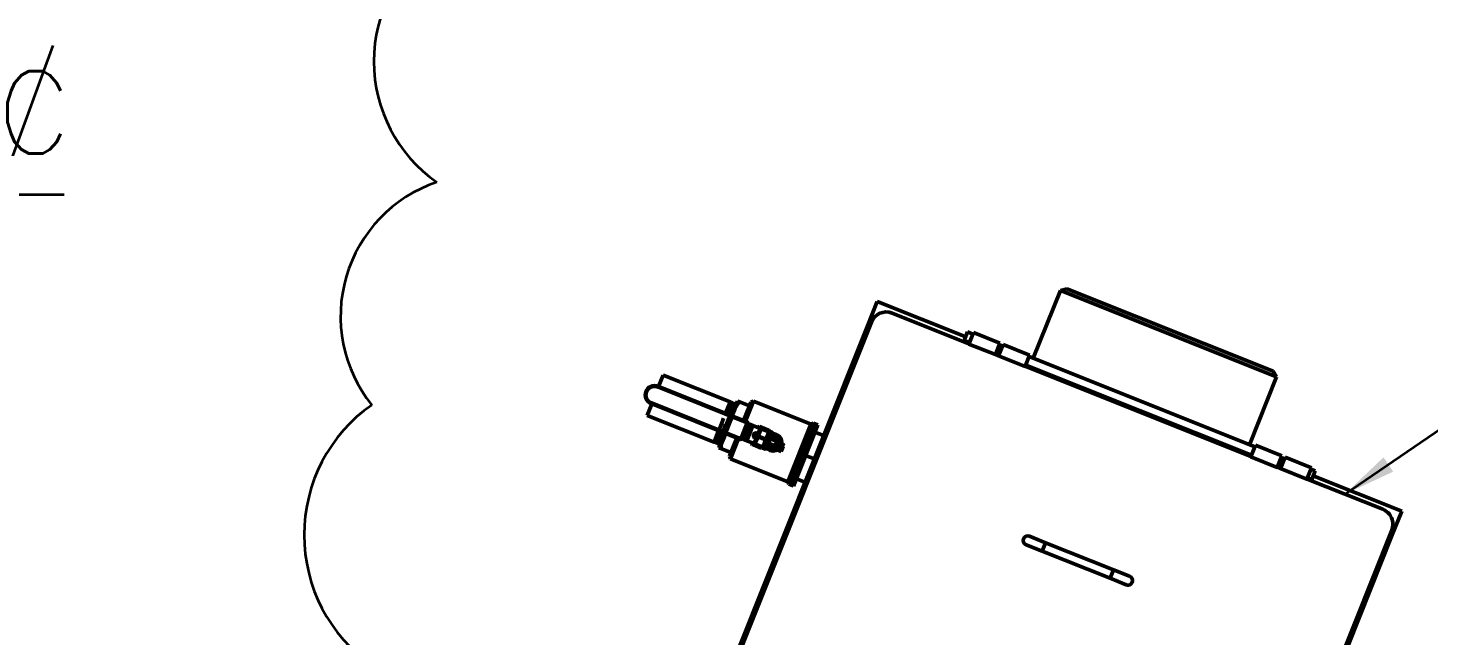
# Model space of a CAD drawing. Header units: inches. Extents: x 0 to 1408, y 0 to 1088.
# Drawn here: x 335 to 411.7, y 918.7 to 952 of the extents above; entities that cross this region are included whole.
import ezdxf

# ---------------------------------------------------------------- set-up
doc = ezdxf.new("R2010")
doc.units = ezdxf.units.IN
doc.header["$LTSCALE"] = 32
doc.header["$MEASUREMENT"] = 0
for name, pattern in [('CENTER2', [1.125, 0.75, -0.125, 0.125, -0.125]), ('HIDDEN', [0.375, 0.25, -0.125]), ('PHANTOM2', [1.25, 0.625, -0.125, 0.125, -0.125, 0.125, -0.125])]:
    doc.linetypes.add(name, pattern=pattern)
for name, color, linetype, lineweight in [('AM_0', 7, 'Continuous', 50), ('AM_6', 140, 'Continuous', 35), ('Equipment-AM_11', 92, 'PHANTOM2', 25), ('Equipment-AM_3', 6, 'HIDDEN', 25), ('Layout-AM_6', 140, 'Continuous', 35)]:
    doc.layers.add(name, color=color, linetype=linetype, lineweight=lineweight)
doc.styles.add('simplex', font='simplex.shx', dxfattribs={"width": 0.75})
doc.styles.get("Standard").update_dxf_attribs({"font": 'ROMANS.SHX', "width": 0.7})
doc.dimstyles.new('METSOPOWER_ANSI$7', dxfattribs={"dimscale": 24, "dimtxt": 0.12, "dimasz": 0.12, "dimexe": 0.1, "dimexo": 0.05, "dimgap": 0.06, "dimtad": 1, "dimtoh": 1, "dimzin": 12, "dimdsep": 46, "dimlunit": 3, "dimtxsty": 'Standard', "dimcen": 0, "dimclrd": 256, "dimclre": 256, "dimclrt": 140, "dimadec": 0, "dimazin": 2, "dimtp": 0.1, "dimtm": 0.1, "dimtfac": 0.71, "dimtmove": 0, "dimatfit": 3, "dimfxl": 1, "dimtzin": 7, "dimlwd": -1, "dimlwe": -1, "dimarcsym": 1})

# ---------------------------------------------------------------- blocks, each defined once
blk = doc.blocks.new('Centerline Symbol')
at = {"layer": 'AM_6'}
for p, q in [((0.0432, 0.1174), (-0.0505, -0.1371)), ((-0.0505, -0.1371), (0.0623, -0.1371))]:
    blk.add_line(p, q, dxfattribs=at)
at = {"layer": 'AM_6', "style": 'simplex'}
blk.add_text('C', height=0.1406, dxfattribs=at).set_placement((-0.0526, -0.0672))
blk = doc.blocks.new('A$C681e6b8a')
at = {"layer": 'AM_0'}
for p, q in [((-14.659, 59.137), (-15.014, 59.032)), ((-14.659, 59.137), (-3.315, 54.75)), ((-25.578, 56.926), (-25.037, 58.325)), ((-25.037, 58.325), (-20.17, 56.443)), ((-15.014, 59.032), (-16.454, 55.31)), ((-3.122, 54.434), (-15.014, 59.032)), ((-19.984, 56.058), (-24.21, 57.692)), ((-35.7, 30.753), (-25.578, 56.926)), ((-25.342, 57.192), (-32.42, 38.887)), ((-25.578, 56.926), (-25.462, 56.881)), ((-20.248, 56.241), (-20.068, 56.708)), ((-20.248, 56.241), (-19.957, 56.129)), ((-19.776, 56.595), (-20.068, 56.708)), ((-19.988, 56.047), (-19.745, 56.677)), ((-19.988, 56.047), (-18.531, 55.483)), ((-18.287, 56.113), (-19.745, 56.677)), ((-18.531, 55.483), (-18.287, 56.113)), ((-18.356, 55.416), (-18.112, 56.045)), ((-18.144, 55.964), (-18.319, 56.031)), ((-16.655, 55.482), (-18.112, 56.045)), ((-18.352, 55.427), (-18.527, 55.494)), ((-18.499, 55.565), (-18.324, 55.497)), ((-18.356, 55.416), (-16.899, 54.852)), ((-16.899, 54.852), (-16.655, 55.482)), ((-4.27, 50.599), (-16.687, 55.4)), ((-4.478, 50.062), (-16.894, 54.863)), ((-16.867, 54.934), (-4.451, 50.132)), ((-3.122, 54.434), (-3.315, 54.75)), ((-36.951, 53.528), (-36.706, 54.16)), ((-33.03, 52.738), (-36.706, 54.16)), ((-4.562, 50.712), (-3.122, 54.434)), ((-37.002, 53.505), (-36.987, 53.542)), ((-32.086, 51.604), (-37.002, 53.505)), ((-36.987, 53.542), (-32.072, 51.641)), ((-37.563, 51.945), (-37.318, 52.577)), ((-37.341, 52.628), (-37.355, 52.591)), ((-32.44, 50.69), (-37.355, 52.591)), ((-37.341, 52.628), (-32.425, 50.727)), ((-33.084, 52.598), (-33.274, 52.106)), ((-33.21, 52.253), (-33.266, 52.103)), ((-33.107, 52.534), (-33.086, 52.593)), ((-33.086, 52.593), (-33.084, 52.598)), ((-33.03, 52.738), (-33.084, 52.598)), ((-32.979, 52.701), (-33.03, 52.738)), ((-32.967, 52.712), (-32.982, 52.7)), ((-32.956, 52.707), (-32.967, 52.712)), ((-32.957, 52.706), (-32.956, 52.707)), ((-32.951, 52.677), (-32.956, 52.707)), ((-32.915, 52.654), (-32.951, 52.681)), ((-32.876, 52.673), (-32.887, 52.678)), ((-32.877, 52.669), (-32.878, 52.664)), ((-32.623, 52.782), (-32.871, 52.141)), ((-32.851, 52.608), (-32.867, 52.619)), ((-32.796, 52.639), (-32.807, 52.644)), ((-32.776, 52.571), (-32.786, 52.575)), ((-32.716, 52.605), (-32.727, 52.61)), ((-32.623, 52.782), (-32.508, 52.738)), ((-31.968, 52.528), (-32.508, 52.738)), ((-31.968, 52.528), (-32.28, 51.722)), ((-31.751, 52.789), (-32.178, 51.682)), ((-31.891, 52.727), (-31.968, 52.528)), ((-31.751, 52.789), (-31.891, 52.727)), ((-28.592, 51.567), (-31.751, 52.789)), ((-37.563, 51.945), (-33.886, 50.523)), ((-33.168, 52.117), (-33.185, 52.072)), ((-32.916, 52.046), (-32.942, 51.978)), ((-32.935, 51.975), (-32.871, 52.141)), ((-32.425, 50.727), (-32.086, 51.604)), ((-32.049, 51.59), (-32.388, 50.713)), ((-32.225, 50.671), (-31.9, 51.511)), ((-31.768, 51.46), (-32.093, 50.62)), ((-32.072, 51.641), (-32.086, 51.604)), ((-32.049, 51.59), (-32.086, 51.604)), ((-32.056, 51.571), (-31.9, 51.511)), ((-31.9, 51.511), (-31.768, 51.46)), ((-31.768, 51.46), (-31.37, 51.305)), ((-31.341, 51.38), (-31.41, 51.407)), ((-28.592, 51.567), (-29.815, 48.403)), ((-28.454, 51.628), (-29.754, 48.266)), ((-28.269, 51.559), (-29.571, 48.192)), ((-28.208, 51.535), (-29.51, 48.169)), ((-28.454, 51.628), (-28.592, 51.567)), ((-28.27, 51.557), (-28.454, 51.628)), ((-28.208, 51.535), (-28.269, 51.559)), ((-33.642, 51.155), (-33.886, 50.523)), ((-33.623, 51.147), (-33.631, 51.126)), ((-33.615, 50.217), (-33.367, 50.858)), ((-33.541, 51.116), (-33.588, 50.99)), ((-33.588, 50.641), (-33.568, 50.695)), ((-33.367, 50.858), (-33.303, 51.024)), ((-32.546, 50.731), (-32.974, 49.625)), ((-32.647, 50.77), (-32.959, 49.963)), ((-32.425, 50.727), (-32.44, 50.69)), ((-32.388, 50.713), (-32.425, 50.727)), ((-32.381, 50.731), (-32.225, 50.671)), ((-32.093, 50.62), (-32.225, 50.671)), ((-31.608, 51.05), (-31.699, 50.816)), ((-31.694, 50.466), (-31.568, 50.792)), ((-31.515, 50.772), (-31.641, 50.446)), ((-31.515, 50.772), (-31.568, 50.792)), ((-31.496, 50.979), (-31.37, 51.305)), ((-31.496, 50.979), (-31.443, 50.959)), ((-31.486, 50.847), (-31.434, 50.826)), ((-31.419, 50.864), (-31.472, 50.884)), ((-31.317, 51.285), (-31.443, 50.959)), ((-31.108, 50.7), (-31.434, 50.826)), ((-31.093, 50.737), (-31.419, 50.864)), ((-31.341, 51.38), (-30.909, 51.213)), ((-30.885, 51.118), (-31.317, 51.285)), ((-31.108, 50.7), (-31.093, 50.737)), ((-31.054, 50.741), (-31.081, 50.671)), ((-31.032, 50.692), (-30.877, 50.817)), ((-31.001, 50.496), (-31.032, 50.692)), ((-30.885, 51.118), (-31.011, 50.792)), ((-30.885, 51.118), (-30.499, 50.969)), ((-30.879, 51.169), (-30.723, 51.109)), ((-30.727, 51.1), (-30.878, 51.158)), ((-30.877, 50.817), (-30.722, 50.941)), ((-30.757, 50.72), (-30.784, 50.73)), ((-30.757, 50.72), (-30.476, 50.611)), ((-30.741, 51.062), (-30.727, 51.1)), ((-30.718, 51.096), (-30.732, 51.059)), ((-30.723, 51.109), (-30.727, 51.1)), ((-30.718, 51.096), (-30.727, 51.1)), ((-30.722, 50.941), (-30.537, 50.87)), ((-30.537, 50.87), (-30.352, 50.798)), ((-30.352, 50.798), (-30.321, 50.602)), ((-27.889, 50.951), (-28.363, 51.135)), ((-4.482, 50.051), (-4.239, 50.68)), ((-2.781, 50.117), (-4.239, 50.68)), ((-33.886, 50.523), (-33.864, 50.521)), ((-33.865, 50.524), (-33.864, 50.515)), ((-33.863, 50.515), (-33.852, 50.511)), ((-33.852, 50.511), (-33.842, 50.519)), ((-33.852, 50.512), (-33.851, 50.514)), ((-33.842, 50.518), (-33.786, 50.512)), ((-33.786, 50.514), (-33.781, 50.486)), ((-33.781, 50.486), (-33.77, 50.482)), ((-33.738, 50.507), (-33.706, 50.504)), ((-33.699, 50.457), (-33.688, 50.453)), ((-33.637, 50.494), (-33.627, 50.49)), ((-33.617, 50.428), (-33.606, 50.424)), ((-33.5, 50.173), (-33.615, 50.217)), ((-33.606, 50.427), (-33.604, 50.428)), ((-33.555, 50.465), (-33.545, 50.461)), ((-32.959, 49.963), (-33.5, 50.173)), ((-32.959, 49.963), (-33.036, 49.765)), ((-32.093, 50.62), (-31.694, 50.466)), ((-31.792, 50.418), (-31.723, 50.391)), ((-31.291, 50.224), (-31.723, 50.391)), ((-31.641, 50.446), (-31.21, 50.279)), ((-31.084, 50.176), (-31.239, 50.237)), ((-31.231, 50.244), (-31.08, 50.186)), ((-31.084, 50.605), (-31.21, 50.279)), ((-31.21, 50.279), (-30.823, 50.129)), ((-31.084, 50.176), (-31.08, 50.186)), ((-31.08, 50.186), (-31.066, 50.223)), ((-31.08, 50.186), (-31.071, 50.182)), ((-31.057, 50.219), (-31.071, 50.182)), ((-30.971, 50.3), (-31.001, 50.496)), ((-30.785, 50.228), (-30.971, 50.3)), ((-30.874, 50.497), (-30.847, 50.487)), ((-30.566, 50.378), (-30.847, 50.487)), ((-30.6, 50.157), (-30.785, 50.228)), ((-30.445, 50.281), (-30.6, 50.157)), ((-30.566, 50.378), (-30.539, 50.368)), ((-30.448, 50.601), (-30.476, 50.611)), ((-30.457, 50.148), (-30.323, 50.096)), ((-30.291, 50.406), (-30.445, 50.281)), ((-30.323, 50.096), (-30.214, 50.376)), ((-30.206, 50.051), (-30.323, 50.096)), ((-30.321, 50.602), (-30.291, 50.406)), ((-30.214, 50.376), (-30.241, 50.387)), ((-30.229, 50.392), (-30.238, 50.396)), ((-30.229, 50.392), (-30.126, 50.353)), ((-30.204, 50.494), (-30.214, 50.495)), ((-30.214, 50.376), (-30.098, 50.331)), ((-30.208, 50.508), (-30.092, 50.438)), ((-30.098, 50.331), (-30.206, 50.051)), ((-30.097, 50.429), (-30.204, 50.494)), ((-30.13, 50.344), (-30.126, 50.353)), ((-30.126, 50.353), (-30.097, 50.429)), ((-30.117, 50.349), (-30.126, 50.353)), ((-30.088, 50.425), (-30.117, 50.349)), ((-30.097, 50.429), (-30.092, 50.438)), ((-30.088, 50.425), (-30.097, 50.429)), ((-4.482, 50.051), (-3.025, 49.487)), ((-3.025, 49.487), (-2.781, 50.117)), ((-2.85, 49.42), (-2.606, 50.049)), ((-2.638, 49.968), (-2.813, 50.035)), ((-1.149, 49.486), (-2.606, 50.049)), ((-33.036, 49.765), (-32.974, 49.625)), ((-32.974, 49.625), (-29.815, 48.403)), ((-28.385, 49.669), (-28.859, 49.852)), ((-2.846, 49.43), (-3.021, 49.498)), ((-2.993, 49.569), (-2.818, 49.501)), ((-2.85, 49.42), (-1.393, 48.856)), ((-1.393, 48.856), (-1.149, 49.486)), ((-0.947, 49.314), (-1.181, 49.404)), ((-1.128, 48.848), (-0.947, 49.314)), ((-29.815, 48.403), (-29.754, 48.266)), ((-28.881, 48.386), (-29.355, 48.57)), ((2.78, 47.255), (-1.388, 48.867)), ((-1.361, 48.938), (-1.128, 48.848)), ((-1.05, 49.049), (3.818, 47.167)), ((-29.754, 48.266), (-29.57, 48.194)), ((-29.571, 48.192), (-29.51, 48.169)), ((3.818, 47.167), (3.277, 45.768)), ((-3.798, 27.819), (3.28, 46.123)), ((-15.664, 45.223), (-16.552, 45.566)), ((3.277, 45.768), (-6.845, 19.594)), ((3.16, 45.813), (3.277, 45.768)), ((-16.733, 45.1), (-15.844, 44.756)), ((-15.844, 44.756), (-15.664, 45.223)), ((-15.844, 44.756), (-12.113, 43.313)), ((-11.933, 43.78), (-15.664, 45.223)), ((-12.113, 43.313), (-11.933, 43.78)), ((-11.044, 43.436), (-11.933, 43.78)), ((-12.113, 43.313), (-11.225, 42.97))]:
    blk.add_line(p, q, dxfattribs=at)
at = {"layer": 'AM_0', "flags": 128}
for points in [[(-33.544, 50.465), (-33.461, 50.443), (-33.447, 50.485), (-33.421, 50.558), (-33.385, 50.66), (-33.338, 50.788), (-33.282, 50.938), (-33.22, 51.105), (-33.154, 51.284), (-33.085, 51.469), (-33.016, 51.654), (-32.949, 51.835), (-32.886, 52.004), (-32.829, 52.157), (-32.781, 52.289), (-32.742, 52.396), (-32.715, 52.474), (-32.699, 52.522), (-32.696, 52.537), (-32.705, 52.519), (-32.727, 52.469), (-32.761, 52.388), (-32.806, 52.279), (-32.86, 52.146), (-32.922, 51.992), (-32.991, 51.822), (-33.063, 51.642), (-33.137, 51.458), (-33.21, 51.275), (-33.281, 51.099), (-33.346, 50.936), (-33.405, 50.79), (-33.456, 50.667), (-33.496, 50.571), (-33.524, 50.503), (-33.541, 50.467), (-33.545, 50.464), (-33.536, 50.494), (-33.515, 50.555), (-33.482, 50.647), (-33.439, 50.766), (-33.386, 50.908), (-33.327, 51.069), (-33.261, 51.245), (-33.193, 51.428), (-33.123, 51.615), (-33.055, 51.798), (-32.99, 51.973), (-32.931, 52.133), (-32.879, 52.274), (-32.836, 52.392), (-32.804, 52.481), (-32.784, 52.541), (-32.776, 52.569), (-32.78, 52.564), (-32.798, 52.526), (-32.827, 52.456), (-32.868, 52.358), (-32.919, 52.233), (-32.978, 52.086), (-33.044, 51.921), (-33.115, 51.744), (-33.189, 51.561), (-33.263, 51.376), (-33.335, 51.196), (-33.403, 51.027), (-33.465, 50.874), (-33.519, 50.741), (-33.563, 50.634), (-33.597, 50.554), (-33.618, 50.506), (-33.627, 50.49), (-33.623, 50.507), (-33.606, 50.557), (-33.578, 50.637), (-33.538, 50.746), (-33.489, 50.88), (-33.432, 51.035), (-33.338, 51.037)], [(-33.107, 52.534), (-33.154, 52.406), (-33.21, 52.253)], [(-33.115, 52.045), (-33.193, 52.086), (-33.134, 52.245), (-33.081, 52.389), (-33.037, 52.508), (-33.003, 52.603), (-32.98, 52.669), (-32.968, 52.705), (-32.889, 52.674)], [(-33.054, 52.425), (-33.107, 52.282), (-33.168, 52.117)], [(-32.917, 52.651), (-32.916, 52.652), (-32.924, 52.625), (-32.945, 52.567), (-32.971, 52.494), (-33.005, 52.399), (-33.046, 52.289), (-33.094, 52.16), (-33.134, 52.052)], [(-33.005, 52.307), (-33.063, 52.15), (-33.104, 52.04)], [(-33.034, 52.013), (-33.097, 52.093), (-33.039, 52.251), (-32.989, 52.386), (-32.947, 52.502), (-32.916, 52.588), (-32.896, 52.647), (-32.887, 52.675), (-32.808, 52.642)], [(-33.077, 52.03), (-33.059, 52.078), (-33.005, 52.224), (-32.958, 52.355), (-32.92, 52.46), (-32.891, 52.542), (-32.874, 52.594), (-32.867, 52.618), (-32.869, 52.617)], [(-32.852, 52.607), (-32.852, 52.608), (-32.857, 52.589), (-32.874, 52.539), (-32.902, 52.461), (-32.942, 52.352), (-32.989, 52.222), (-33.047, 52.068), (-33.063, 52.025)], [(-32.98, 52.63), (-33.012, 52.542), (-33.054, 52.425)], [(-32.959, 52.18), (-33.022, 52.011), (-33.023, 52.009)], [(-32.918, 52.546), (-32.956, 52.44), (-33.005, 52.307)], [(-32.953, 51.982), (-33.001, 52.103), (-32.946, 52.253), (-32.897, 52.386), (-32.858, 52.491), (-32.829, 52.573), (-32.812, 52.623), (-32.807, 52.644), (-32.727, 52.609)], [(-32.993, 51.997), (-32.941, 52.137), (-32.889, 52.278), (-32.846, 52.395), (-32.814, 52.485), (-32.794, 52.545), (-32.786, 52.573), (-32.787, 52.572)], [(-32.956, 52.707), (-32.962, 52.686), (-32.98, 52.63)], [(-32.86, 52.451), (-32.905, 52.328), (-32.959, 52.18)], [(-32.878, 52.664), (-32.891, 52.622), (-32.918, 52.546)], [(-32.887, 52.678), (-32.912, 52.658), (-32.916, 52.655)], [(-32.806, 52.345), (-32.857, 52.207), (-32.916, 52.046)], [(-32.867, 52.618), (-32.871, 52.64), (-32.876, 52.673)], [(-32.804, 52.608), (-32.826, 52.545), (-32.86, 52.451)], [(-32.807, 52.644), (-32.832, 52.624), (-32.852, 52.608)], [(-32.736, 52.54), (-32.765, 52.457), (-32.806, 52.345)], [(-32.797, 52.636), (-32.796, 52.637), (-32.804, 52.608)], [(-32.786, 52.574), (-32.791, 52.607), (-32.796, 52.639)], [(-32.727, 52.61), (-32.752, 52.59), (-32.776, 52.571)], [(-32.717, 52.602), (-32.719, 52.59), (-32.736, 52.54)], [(-32.709, 52.56), (-32.711, 52.573), (-32.716, 52.605)], [(-33.634, 51.152), (-33.629, 51.165), (-33.564, 51.339), (-33.494, 51.526), (-33.438, 51.678), (-33.38, 51.832)], [(-32.871, 52.141), (-32.888, 52.095), (-32.926, 51.971)], [(-33.781, 50.488), (-33.862, 50.525), (-33.849, 50.564), (-33.824, 50.635), (-33.789, 50.731), (-33.743, 50.857), (-33.69, 51), (-33.553, 51.12)], [(-33.747, 50.811), (-33.791, 50.69), (-33.824, 50.598)], [(-33.699, 50.459), (-33.778, 50.502), (-33.762, 50.55), (-33.735, 50.626), (-33.696, 50.732), (-33.65, 50.859), (-33.593, 51.011), (-33.472, 51.089)], [(-33.694, 50.704), (-33.731, 50.601), (-33.756, 50.528)], [(-33.631, 51.126), (-33.693, 50.958), (-33.747, 50.811)], [(-33.738, 50.508), (-33.739, 50.507), (-33.735, 50.526), (-33.719, 50.574), (-33.692, 50.652), (-33.655, 50.755), (-33.608, 50.883), (-33.555, 51.029), (-33.525, 51.11)], [(-33.492, 51.097), (-33.508, 51.054), (-33.564, 50.902), (-33.612, 50.774), (-33.652, 50.664), (-33.681, 50.584), (-33.7, 50.529), (-33.707, 50.505), (-33.706, 50.506)], [(-33.616, 50.432), (-33.699, 50.458), (-33.692, 50.483), (-33.674, 50.537), (-33.644, 50.622), (-33.604, 50.731), (-33.554, 50.867), (-33.498, 51.019), (-33.391, 51.058)], [(-33.588, 50.99), (-33.645, 50.835), (-33.694, 50.704)], [(-33.543, 50.863), (-33.594, 50.722), (-33.636, 50.608)], [(-33.494, 50.744), (-33.539, 50.619), (-33.574, 50.523)], [(-33.553, 50.469), (-33.471, 50.447), (-33.457, 50.489), (-33.432, 50.562), (-33.395, 50.664), (-33.348, 50.792), (-33.293, 50.942), (-33.348, 51.041)], [(-33.46, 51.085), (-33.482, 51.025), (-33.543, 50.863)], [(-33.467, 50.598), (-33.517, 50.715), (-33.468, 50.849), (-33.41, 51.006), (-33.309, 51.026)], [(-33.379, 51.053), (-33.439, 50.893), (-33.494, 50.744)], [(-33.294, 51.02), (-33.295, 51.019), (-33.367, 50.858)], [(-31.532, 50.886), (-31.521, 50.93), (-31.52, 50.972), (-31.531, 51.01), (-31.552, 51.038), (-31.581, 51.053), (-31.614, 51.053), (-31.648, 51.04), (-31.68, 51.014), (-31.705, 50.977), (-31.721, 50.935), (-31.727, 50.891), (-31.722, 50.85), (-31.706, 50.817), (-31.681, 50.795), (-31.649, 50.787), (-31.615, 50.794), (-31.582, 50.814), (-31.553, 50.846), (-31.532, 50.886)], [(-30.651, 51.028), (-30.584, 51.022), (-30.506, 51.002), (-30.43, 50.969), (-30.306, 50.873), (-30.217, 50.742), (-30.189, 50.666), (-30.175, 50.584), (-30.181, 50.491)], [(-33.824, 50.598), (-33.845, 50.538), (-33.852, 50.512)], [(-33.77, 50.482), (-33.744, 50.503), (-33.736, 50.509)], [(-33.756, 50.528), (-33.769, 50.489), (-33.768, 50.486)], [(-33.707, 50.506), (-33.704, 50.488), (-33.699, 50.457)], [(-33.683, 50.471), (-33.688, 50.453), (-33.687, 50.455)], [(-33.687, 50.453), (-33.662, 50.474), (-33.637, 50.494)], [(-33.636, 50.608), (-33.666, 50.523), (-33.683, 50.471)], [(-33.627, 50.491), (-33.622, 50.459), (-33.617, 50.428)], [(-33.574, 50.523), (-33.596, 50.458), (-33.606, 50.427)], [(-33.605, 50.425), (-33.58, 50.445), (-33.555, 50.465)], [(-33.545, 50.462), (-33.54, 50.431), (-33.538, 50.416)], [(-30.421, 50.135), (-30.484, 50.099), (-30.563, 50.077), (-30.646, 50.069), (-30.728, 50.074), (-30.81, 50.094), (-30.952, 50.168), (-30.97, 50.186)]]:
    blk.add_lwpolyline(points, dxfattribs=at)
at = {"layer": 'AM_0'}
blk.add_circle((-30.661, 50.549), 0.255, dxfattribs=at)
for centre, radius, start, end in [((-24.526, 56.876), 0.875, 68.85866, 158.85866), ((-37.171, 53.066), 0.51, 68.85866, 248.85866), ((-37.171, 53.066), 0.47, 68.85866, 248.85866), ((-80.457, 69.623), 50.339, 339.63268, 340.2274), ((-44.675, 56.504), 12.33, 338.90764, 341.92096), ((-48.679, 58.198), 16.57, 340.01043, 340.24588), ((-30.864, 51.33), 2.164, 139.445, 158.01616), ((231.276, -47.153), 282.332, 159.55057, 159.64142), ((-32.086, 51.604), 0.04, 338.85866, 68.85866), ((-31.422, 51.336), 0.0714, 80.28042, 166.90813), ((-22.662, 46.807), 11.802, 158.39546, 161.63713), ((-22.576, 46.865), 11.844, 158.81037, 162.02266), ((-21.192, 46.285), 13.285, 158.63479, 161.43786), ((13.416, 33.761), 49.943, 159.71806, 160.17928), ((281.048, -70.109), 337.012, 158.92613, 158.99447), ((-31.419, 50.123), 2.081, 159.32897, 178.64451), ((-32.425, 50.727), 0.04, 248.85866, 338.85866), ((-31.739, 50.955), 0.144, 283.95604, 342.91968), ((-31.731, 50.974), 0.144, 334.79764, 33.76129), ((-31.498, 50.776), 0.0714, 80.28042, 166.90813), ((-31.446, 50.756), 0.0714, 80.28042, 166.90813), ((-31.433, 50.944), 0.0714, 150.8092, 237.43691), ((-31.381, 50.924), 0.0714, 150.8092, 237.43691), ((-31.379, 51.32), 0.0714, 330.8092, 57.43691), ((-31.146, 50.64), 0.0714, 330.8092, 57.43691), ((-31.081, 50.808), 0.0714, 260.28042, 346.90813), ((-30.661, 50.549), 0.344, 128.85866, 188.85866), ((-30.948, 51.153), 0.0714, 330.8092, 57.43691), ((-30.661, 50.549), 0.219, 124.05429, 193.66304), ((-30.661, 50.549), 0.344, 68.85866, 128.85866), ((-30.661, 50.549), 0.196, 119.18626, 198.53106), ((-30.661, 50.549), 0.219, 14.45563, 123.42804), ((-30.727, 51.1), 0.01, 338.85866, 68.85866), ((-30.661, 50.549), 0.344, 8.85866, 68.85866), ((-30.661, 50.549), 0.45, 338.85866, 68.85866), ((-31.754, 50.478), 0.0714, 150.8092, 237.43691), ((-31.711, 50.462), 0.0714, 260.28042, 346.90813), ((-31.279, 50.295), 0.0714, 260.28042, 346.90813), ((-31.08, 50.186), 0.01, 248.85866, 338.85866), ((-30.661, 50.549), 0.344, 188.85866, 248.85866), ((-30.661, 50.549), 0.219, 193.66304, 304.05429), ((-30.661, 50.549), 0.45, 248.85866, 297.04835), ((-30.661, 50.549), 0.344, 248.85866, 308.85866), ((-30.661, 50.549), 0.196, 299.18626, 18.53106), ((-30.661, 50.549), 0.219, 304.05429, 13.66304), ((-30.661, 50.549), 0.344, 308.85866, 8.85866), ((-30.338, 50.429), 0.115, 336.36796, 341.34936), ((-30.661, 50.549), 0.46, 340.10432, 353.13315), ((-30.202, 50.516), 0.01, 175.89701, 238.85866), ((-30.427, 50.451), 0.227, 10.95612, 14.46239), ((-30.126, 50.353), 0.01, 248.85866, 338.85866), ((-30.097, 50.429), 0.01, 338.85866, 58.85866), ((2.464, 46.439), 0.875, 338.85866, 68.85866), ((-16.642, 45.333), 0.25, 68.85866, 248.85866), ((-11.134, 43.203), 0.25, 248.85866, 68.85866)]:
    blk.add_arc(centre, radius, start, end, dxfattribs=at)

msp = doc.modelspace()

# ---------------------------------------------------------------- linework, layer by layer
at = {"layer": 'AM_6', "linetype": 'CENTER2'}
msp.add_lwpolyline([(357.362142, 956.768774, 0.52056705), (357.362142, 943.556757, 0.52056705), (357.362142, 943.556757, 0.52056705), (353.801938, 931.361048, 0.52056705), (353.801938, 931.361048, 0.52056705), (353.801938, 917.132719, 0.52056705), (353.801938, 917.132719, 0.52056705), (356.344945, 903.920701, 0.52056705), (356.344945, 903.920701, 0.52056705), (354.310537, 891.216838, 0.52056705), (354.310537, 891.216838, 0.52056705), (355.83634, 878.512974, 0.52056705), (355.83634, 878.512974, 0.52056705), (367.025565, 871.906965, 0.52056705), (367.025565, 871.906965, 0.52056705), (378.21479, 865.300956, 0.52056705), (378.21479, 865.300956, 0.52056705), (390.929819, 861.235722, 0.52056705), (390.929819, 861.235722, 0.52056705), (403.644847, 862.25203, 0.52056705), (403.644847, 862.25203, 0.52056705), (414.834072, 869.366194, 0.52056705)], format="xyb", dxfattribs=at)

# ---------------------------------------------------------------- block references
at = {"layer": 'Equipment-AM_11', "xscale": 32, "yscale": 32, "zscale": 32}
msp.add_blockref('Centerline Symbol', (334.966297, 947.278044), dxfattribs=at)
at = {"layer": 'Equipment-AM_3', "linetype": 'CENTER2', "rotation": 359.3569993338754}
msp.add_blockref('A$C681e6b8a', (405.864331, 878.430067), dxfattribs=at)

# ---------------------------------------------------------------- leaders
at = {"layer": 'Layout-AM_6'}
msp.add_leader([(407.099249, 926.480264), (478.102741, 975.009878)], dimstyle='METSOPOWER_ANSI$7', override={"dimgap": 0.06, "dimtad": 0, "dimdec": 4}, dxfattribs=at)

doc.saveas('drawing.dxf')
